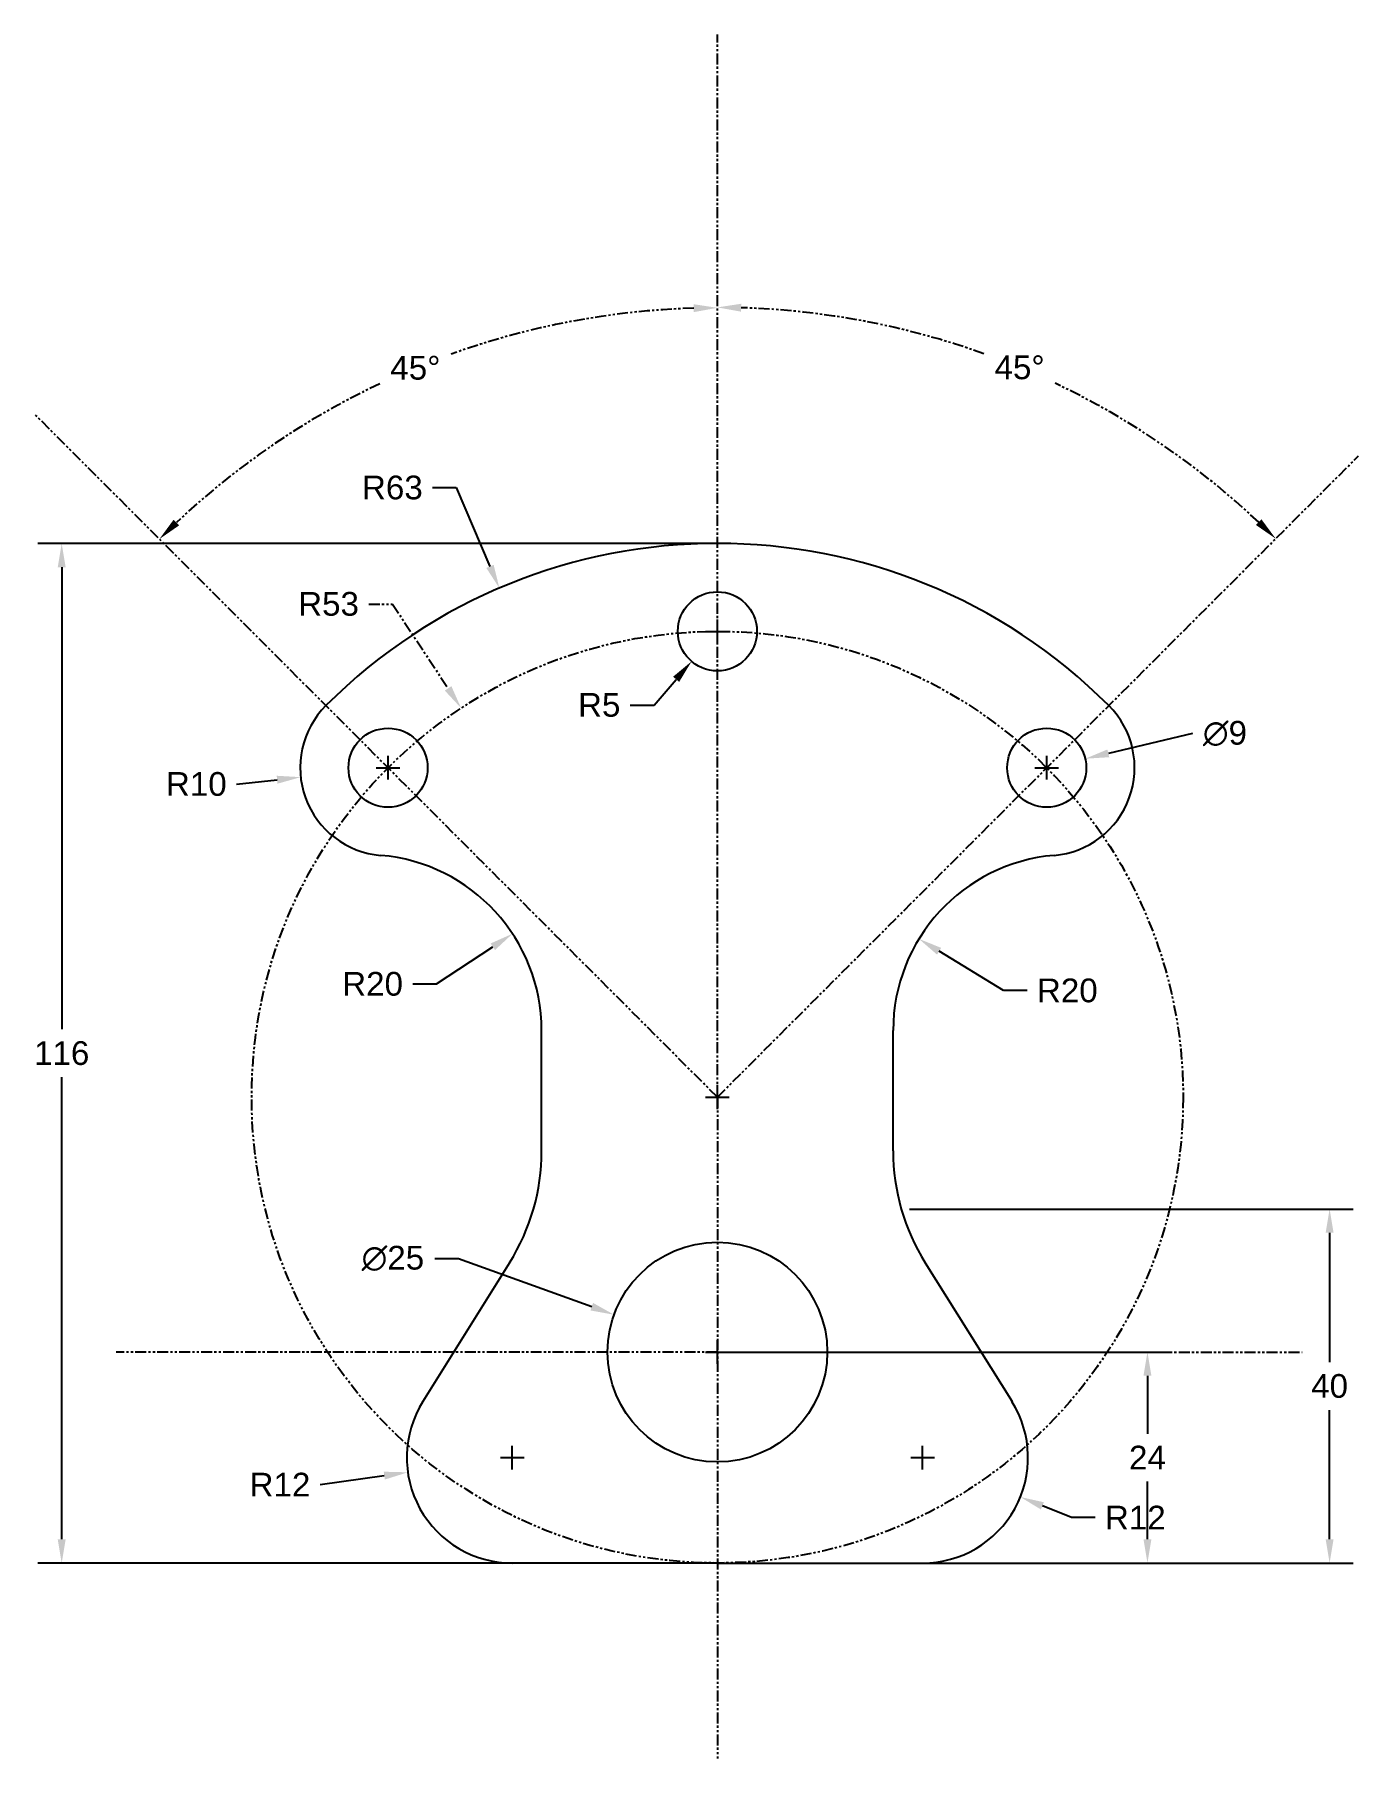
# Model space of a CAD drawing. Header units: inches. Extents: x -78 to 73, y -75 to 121.
import ezdxf

# ---------------------------------------------------------------- set-up
doc = ezdxf.new("R2010")
doc.units = ezdxf.units.IN
doc.header["$MEASUREMENT"] = 0
doc.linetypes.add('PHANTOM', pattern=[2.5, 1.25, -0.25, 0.25, -0.25, 0.25, -0.25])
doc.layers.add('Pagalbines', color=7, linetype='PHANTOM')
doc.styles.get("Standard").update_dxf_attribs({"font": 'arial.ttf'})
doc.dimstyles.get("Standard").update_dxf_attribs({"dimtxt": 0.18, "dimasz": 0.18, "dimexe": 0.18, "dimexo": 0.0625, "dimgap": 0.09, "dimtad": 0, "dimtih": 1, "dimtoh": 1, "dimdec": 4, "dimzin": 0, "dimdsep": 46, "dimtxsty": 'Standard', "dimcen": 0.09, "dimadec": 0, "dimazin": 0, "dimtfac": 1, "dimtdec": 4, "dimtofl": 0, "dimtmove": 0, "dimatfit": 3, "dimfxl": 1, "dimtolj": 1, "dimtzin": 0, "dimarcsym": 0})

# ---------------------------------------------------------------- blocks, each defined once
blk = doc.blocks.new('*D3')
at = {"color": 0, "lineweight": -2, "transparency": 16777216}
for p, q in [((-0.94, 63), (-77.32, 63)), ((-74.62, 60.3), (-74.62, 7.73)), ((-74.62, -50.3), (-74.62, 2.27)), ((-0.94, -53), (-77.32, -53))]:
    blk.add_line(p, q, dxfattribs=at)
at = {"color": 0, "transparency": 16777216}
for points in [[(-75.07, 60.3), (-74.17, 60.3), (-74.62, 63)], [(-75.07, -50.3), (-74.17, -50.3), (-74.62, -53)]]:
    blk.add_solid(points, dxfattribs=at)
at = {"layer": 'Defpoints', "color": 0, "transparency": 16777216}
for p in [(0, 63), (-74.62, -53), (0, -53)]:
    blk.add_point(p, dxfattribs=at)
at = {"color": 0, "transparency": 16777216, "insert": (-74.62, 5), "char_height": 2.7, "attachment_point": 5}
blk.add_mtext('\\A1;116', dxfattribs=at)
blk = doc.blocks.new('*D4')
at = {"color": 0, "lineweight": -2, "transparency": 16777216}
for p, q in [((0.94, -29), (51.64, -29)), ((48.94, -31.7), (48.94, -38.29)), ((48.94, -50.3), (48.94, -43.71)), ((0.94, -53), (51.64, -53))]:
    blk.add_line(p, q, dxfattribs=at)
at = {"color": 0, "transparency": 16777216}
for points in [[(48.49, -31.7), (49.39, -31.7), (48.94, -29)], [(48.49, -50.3), (49.39, -50.3), (48.94, -53)]]:
    blk.add_solid(points, dxfattribs=at)
at = {"layer": 'Defpoints', "color": 0, "transparency": 16777216}
for p in [(0, -29), (48.94, -29), (0, -53)]:
    blk.add_point(p, dxfattribs=at)
at = {"color": 0, "transparency": 16777216, "insert": (48.94, -41), "char_height": 2.7, "attachment_point": 5}
blk.add_mtext('\\A1;24', dxfattribs=at)
blk = doc.blocks.new('*D5')
at = {"color": 0, "lineweight": -2, "transparency": 16777216}
for p, q in [((21.87, -12.73), (72.37, -12.73)), ((69.67, -15.43), (69.67, -30.14)), ((69.67, -50.3), (69.67, -35.6)), ((0.94, -53), (72.37, -53))]:
    blk.add_line(p, q, dxfattribs=at)
at = {"color": 0, "transparency": 16777216}
for points in [[(69.22, -15.43), (70.12, -15.43), (69.67, -12.73)], [(69.22, -50.3), (70.12, -50.3), (69.67, -53)]]:
    blk.add_solid(points, dxfattribs=at)
at = {"layer": 'Defpoints', "color": 0, "transparency": 16777216}
for p in [(20.93, -12.73), (0, -53), (69.67, -53)]:
    blk.add_point(p, dxfattribs=at)
at = {"color": 0, "transparency": 16777216, "insert": (69.67, -32.87), "char_height": 2.7, "attachment_point": 5}
blk.add_mtext('\\A1;40', dxfattribs=at)
blk = doc.blocks.new('*D6')
at = {"layer": 'Defpoints', "color": 0, "transparency": 16777216}
for p in [(0, 120.91), (44.93, 77.82), (72.96, 72.96), (0, 0), (0, 0)]:
    blk.add_point(p, dxfattribs=at)
at = {"layer": 'Pagalbines', "color": 0, "lineweight": -2, "transparency": 16777216}
for start, end in [(70.2704, 88.2784), (46.7216, 64.6729)]:
    blk.add_arc((0, 0), 89.86, start, end, dxfattribs=at)
at = {"layer": 'Pagalbines', "color": 0, "transparency": 16777216}
for points in [[(2.69, 89.37), (2.71, 90.27), (0, 89.86)], [(61.92, 65.74), (61.29, 65.1), (63.54, 63.54)]]:
    blk.add_solid(points, dxfattribs=at)
at = {"layer": 'Pagalbines', "color": 0, "transparency": 16777216, "insert": (34.39, 83.02), "char_height": 2.7, "attachment_point": 5}
blk.add_mtext('\\A1;45°', dxfattribs=at)
blk = doc.blocks.new('*D7')
at = {"layer": 'Defpoints', "color": 0, "transparency": 16777216}
for p in [(0, 120.91), (-23.24, 86.75), (-77.72, 77.72), (0, 0), (0, 0)]:
    blk.add_point(p, dxfattribs=at)
at = {"layer": 'Pagalbines', "color": 0, "lineweight": -2, "transparency": 16777216}
for start, end in [(91.7227, 109.728), (115.3288, 133.2773)]:
    blk.add_arc((0, 0), 89.81, start, end, dxfattribs=at)
at = {"layer": 'Pagalbines', "color": 0, "transparency": 16777216}
for points in [[(-2.71, 90.22), (-2.69, 89.32), (0, 89.81)], [(-61.25, 65.06), (-61.88, 65.71), (-63.5, 63.5)]]:
    blk.add_solid(points, dxfattribs=at)
at = {"layer": 'Pagalbines', "color": 0, "transparency": 16777216, "insert": (-34.37, 82.97), "char_height": 2.7, "attachment_point": 5}
blk.add_mtext('\\A1;45°', dxfattribs=at)
blk = doc.blocks.new('*D8')
at = {"color": 0, "lineweight": -2, "transparency": 16777216}
for p, q in [((54.05, 41.37), (44.49, 39.12)), ((36.13, 37.48), (38.83, 37.48)), ((37.48, 36.13), (37.48, 38.83))]:
    blk.add_line(p, q, dxfattribs=at)
at = {"color": 0, "transparency": 16777216}
blk.add_solid([(44.38, 39.56), (44.59, 38.68), (41.86, 38.51)], dxfattribs=at)
at = {"layer": 'Defpoints', "color": 0, "transparency": 16777216}
for p in [(41.86, 38.51), (33.1, 36.45)]:
    blk.add_point(p, dxfattribs=at)
at = {"color": 0, "transparency": 16777216, "insert": (57.76, 41.37), "char_height": 2.7, "attachment_point": 5}
blk.add_mtext('\\A1;∅9', dxfattribs=at)
blk = doc.blocks.new('*D9')
at = {"color": 0, "lineweight": -2, "transparency": 16777216}
for p, q in [((-38.83, 37.48), (-36.13, 37.48)), ((-37.48, 36.13), (-37.48, 38.83)), ((-54.72, 35.62), (-50.1, 36.12))]:
    blk.add_line(p, q, dxfattribs=at)
at = {"color": 0, "transparency": 16777216}
blk.add_solid([(-50.15, 36.57), (-50.06, 35.67), (-47.42, 36.41)], dxfattribs=at)
at = {"layer": 'Defpoints', "color": 0, "transparency": 16777216}
for p in [(-37.48, 37.48), (-47.42, 36.41)]:
    blk.add_point(p, dxfattribs=at)
at = {"color": 0, "transparency": 16777216, "insert": (-59.3, 35.62), "char_height": 2.7, "attachment_point": 5}
blk.add_mtext('\\A1;R10', dxfattribs=at)
blk = doc.blocks.new('*D10')
at = {"color": 0, "lineweight": -2, "transparency": 16777216}
for p, q in [((-32.42, 69.35), (-29.72, 69.35)), ((-29.72, 69.35), (-25.88, 60.39)), ((-1.35, 0), (1.35, 0)), ((0, -1.35), (0, 1.35))]:
    blk.add_line(p, q, dxfattribs=at)
at = {"color": 0, "transparency": 16777216}
blk.add_solid([(-25.46, 60.57), (-26.29, 60.21), (-24.81, 57.91)], dxfattribs=at)
at = {"layer": 'Defpoints', "color": 0, "transparency": 16777216}
for p in [(-24.81, 57.91), (0, 0)]:
    blk.add_point(p, dxfattribs=at)
at = {"color": 0, "transparency": 16777216, "insert": (-36.99, 69.35), "char_height": 2.7, "attachment_point": 5}
blk.add_mtext('\\A1;R63', dxfattribs=at)
blk = doc.blocks.new('*D11')
at = {"layer": 'Defpoints', "color": 0, "transparency": 16777216}
for p in [(-29.16, 44.26), (0, 0)]:
    blk.add_point(p, dxfattribs=at)
at = {"layer": 'Pagalbines', "color": 0, "lineweight": -2, "transparency": 16777216}
for p, q in [((-39.67, 56.11), (-36.97, 56.11)), ((-36.97, 56.11), (-30.65, 46.51)), ((-1.35, 0), (1.35, 0)), ((0, -1.35), (0, 1.35))]:
    blk.add_line(p, q, dxfattribs=at)
at = {"layer": 'Pagalbines', "color": 0, "transparency": 16777216}
blk.add_solid([(-30.27, 46.76), (-31.02, 46.26), (-29.16, 44.26)], dxfattribs=at)
at = {"layer": 'Pagalbines', "color": 0, "transparency": 16777216, "insert": (-44.25, 56.11), "char_height": 2.7, "attachment_point": 5}
blk.add_mtext('\\A1;R53', dxfattribs=at)
blk = doc.blocks.new('*D12')
at = {"color": 0, "lineweight": -2, "transparency": 16777216}
for p, q in [((-32.17, -18.35), (-29.47, -18.35)), ((-29.47, -18.35), (-14.29, -23.83)), ((-1.35, -29), (1.35, -29)), ((0, -30.35), (0, -27.65))]:
    blk.add_line(p, q, dxfattribs=at)
at = {"color": 0, "transparency": 16777216}
blk.add_solid([(-14.14, -23.41), (-14.45, -24.26), (-11.76, -24.75)], dxfattribs=at)
at = {"layer": 'Defpoints', "color": 0, "transparency": 16777216}
for p in [(-11.76, -24.75), (11.76, -33.25)]:
    blk.add_point(p, dxfattribs=at)
at = {"color": 0, "transparency": 16777216, "insert": (-36.93, -18.35), "char_height": 2.7, "attachment_point": 5}
blk.add_mtext('\\A1;∅25', dxfattribs=at)
blk = doc.blocks.new('*D13')
at = {"color": 0, "lineweight": -2, "transparency": 16777216}
for p, q in [((-24.7, -41), (-22, -41)), ((-23.35, -42.35), (-23.35, -39.65)), ((-45.22, -44.08), (-37.91, -43.05))]:
    blk.add_line(p, q, dxfattribs=at)
at = {"color": 0, "transparency": 16777216}
blk.add_solid([(-37.97, -42.61), (-37.84, -43.5), (-35.23, -42.68)], dxfattribs=at)
at = {"layer": 'Defpoints', "color": 0, "transparency": 16777216}
for p in [(-23.35, -41), (-35.23, -42.68)]:
    blk.add_point(p, dxfattribs=at)
at = {"color": 0, "transparency": 16777216, "insert": (-49.78, -44.08), "char_height": 2.7, "attachment_point": 5}
blk.add_mtext('\\A1;R12', dxfattribs=at)
blk = doc.blocks.new('*D14')
at = {"color": 0, "lineweight": -2, "transparency": 16777216}
for p, q in [((22, -41), (24.7, -41)), ((23.35, -42.35), (23.35, -39.65)), ((40.3, -47.83), (36.98, -46.49)), ((43, -47.83), (40.3, -47.83))]:
    blk.add_line(p, q, dxfattribs=at)
at = {"color": 0, "transparency": 16777216}
blk.add_solid([(37.15, -46.08), (36.82, -46.91), (34.48, -45.49)], dxfattribs=at)
at = {"layer": 'Defpoints', "color": 0, "transparency": 16777216}
for p in [(23.35, -41), (34.48, -45.49)]:
    blk.add_point(p, dxfattribs=at)
at = {"color": 0, "transparency": 16777216, "insert": (47.56, -47.83), "char_height": 2.7, "attachment_point": 5}
blk.add_mtext('\\A1;R12', dxfattribs=at)
blk = doc.blocks.new('*D15')
at = {"color": 0, "lineweight": -2, "transparency": 16777216}
for p, q in [((-31.97, 12.88), (-25.56, 17.11)), ((-34.67, 12.88), (-31.97, 12.88))]:
    blk.add_line(p, q, dxfattribs=at)
at = {"color": 0, "transparency": 16777216}
blk.add_solid([(-25.81, 17.49), (-25.31, 16.74), (-23.31, 18.6)], dxfattribs=at)
at = {"layer": 'Defpoints', "color": 0, "transparency": 16777216}
for p in [(-23.31, 18.6), (-40, 7.58)]:
    blk.add_point(p, dxfattribs=at)
at = {"color": 0, "transparency": 16777216, "insert": (-39.24, 12.88), "char_height": 2.7, "attachment_point": 5}
blk.add_mtext('\\A1;R20', dxfattribs=at)
blk = doc.blocks.new('*D16')
at = {"color": 0, "lineweight": -2, "transparency": 16777216}
for p, q in [((32.55, 12.13), (25.24, 16.6)), ((35.25, 12.13), (32.55, 12.13))]:
    blk.add_line(p, q, dxfattribs=at)
at = {"color": 0, "transparency": 16777216}
blk.add_solid([(25.47, 16.99), (25, 16.22), (22.93, 18.01)], dxfattribs=at)
at = {"layer": 'Defpoints', "color": 0, "transparency": 16777216}
for p in [(22.93, 18.01), (40, 7.58)]:
    blk.add_point(p, dxfattribs=at)
at = {"color": 0, "transparency": 16777216, "insert": (39.82, 12.13), "char_height": 2.7, "attachment_point": 5}
blk.add_mtext('\\A1;R20', dxfattribs=at)
blk = doc.blocks.new('*D17')
at = {"color": 0, "lineweight": -2, "transparency": 16777216}
for p, q in [((-1.35, 53), (1.35, 53)), ((0, 51.65), (0, 54.35)), ((-7.21, 44.62), (-4.7, 47.54)), ((-9.91, 44.62), (-7.21, 44.62))]:
    blk.add_line(p, q, dxfattribs=at)
at = {"color": 0, "transparency": 16777216}
blk.add_solid([(-5.04, 47.84), (-4.35, 47.25), (-2.93, 49.59)], dxfattribs=at)
at = {"layer": 'Defpoints', "color": 0, "transparency": 16777216}
for p in [(0, 53), (-2.93, 49.59)]:
    blk.add_point(p, dxfattribs=at)
at = {"color": 0, "transparency": 16777216, "insert": (-13.45, 44.62), "char_height": 2.7, "attachment_point": 5}
blk.add_mtext('\\A1;R5', dxfattribs=at)

msp = doc.modelspace()

# ---------------------------------------------------------------- linework, layer by layer
for p, q in [((-20, -6.12), (-20, 7.58)), ((20, -6.12), (20, 7.58)), ((-23.65, -18.84), (-33.53, -34.64)), ((23.65, -18.84), (33.53, -34.64)), ((0, -53), (-23.35, -53)), ((0, -53), (23.35, -53))]:
    msp.add_line(p, q)
for centre, radius in [((0, 53), 4.5), ((-37.48, 37.48), 4.5), ((37.48, 37.48), 4.5), ((0, -29), 12.5)]:
    msp.add_circle(centre, radius)
for centre, radius, start, end in [((0, 0), 63, 45, 135), ((-37.48, 37.48), 10, 135, 265.1751), ((37.48, 37.48), 10, 274.8249, 45), ((-40, 7.58), 20, 0, 85.1751), ((40, 7.58), 20, 94.8249, 180), ((-44, -6.12), 24, 327.9946, 0), ((44, -6.12), 24, 180, 212.0054), ((-23.35, -41), 12, 147.9946, 270), ((23.35, -41), 12, 270, 32.0054)]:
    msp.add_arc(centre, radius, start, end)
at = {"layer": 'Pagalbines'}
for p, q in [((0, 0), (0, 120.91)), ((0, 0), (-77.72, 77.72)), ((0, 0), (72.96, 72.96)), ((0, 0), (0, -75.24)), ((0, -29), (-68.43, -29)), ((0, -29), (66.56, -29))]:
    msp.add_line(p, q, dxfattribs=at)
msp.add_circle((0, 0), 53, dxfattribs=at)

# ---------------------------------------------------------------- dimensions: what is measured, and where the dimension line sits
for center, mpoint, picture, middle in [((0, 0), (-24.81, 57.91), '*D10', (-36.99, 69.35)), ((0, 53), (-2.93, 49.59), '*D17', (-13.45, 44.62)), ((-37.48, 37.48), (-47.42, 36.41), '*D9', (-54.72, 35.62)), ((-40, 7.58), (-23.31, 18.6), '*D15', (-39.24, 12.88)), ((40, 7.58), (22.93, 18.01), '*D16', (39.82, 12.13)), ((-23.35, -41), (-35.23, -42.68), '*D13', (-45.22, -44.08)), ((23.35, -41), (34.48, -45.49), '*D14', (47.56, -47.83))]:
    dim = msp.add_radius_dim(center=center, mpoint=mpoint, dimstyle='Standard', override={"dimscale": 15, "dimdec": 0, "dimtdec": 0})
    dim.commit()
    dim.dimension.update_dxf_attribs({"geometry": picture, "text_midpoint": middle, "dimtype": 164})
for base, p1, p2, picture, middle in [((-74.62, -53), (0, 63), (0, -53), '*D3', (-74.62, 5)), ((69.67, -53), (20.93, -12.73), (0, -53), '*D5', (69.67, -32.87)), ((48.94, -29), (0, -53), (0, -29), '*D4', (48.94, -41))]:
    dim = msp.add_linear_dim(base=base, p1=p1, p2=p2, angle=90, dimstyle='Standard', override={"dimscale": 15, "dimdec": 0, "dimtdec": 0})
    dim.commit()
    dim.dimension.update_dxf_attribs({"geometry": picture, "text_midpoint": middle})
for p1, p2, picture, middle in [((33.1, 36.45), (41.86, 38.51), '*D8', (54.05, 41.37)), ((11.76, -33.25), (-11.76, -24.75), '*D12', (-36.93, -18.35))]:
    dim = msp.add_diameter_dim_2p(p1=p1, p2=p2, dimstyle='Standard', override={"dimscale": 15, "dimdec": 0, "dimtdec": 0})
    dim.commit()
    dim.dimension.update_dxf_attribs({"geometry": picture, "text_midpoint": middle, "dimtype": 163})
for base, line1, line2, picture, middle in [((-23.24, 86.75), ((0, 0), (0, 120.91)), ((0, 0), (-77.72, 77.72)), '*D7', (-34.37, 82.97)), ((44.93, 77.82), ((0, 0), (72.96, 72.96)), ((0, 0), (0, 120.91)), '*D6', (34.39, 83.02))]:
    dim = msp.add_angular_dim_2l(base=base, line1=line1, line2=line2, dimstyle='Standard', override={"dimscale": 15, "dimdec": 0, "dimtdec": 0}, dxfattribs=at)
    dim.commit()
    dim.dimension.update_dxf_attribs({"geometry": picture, "text_midpoint": middle})
dim = msp.add_radius_dim(center=(0, 0), mpoint=(-29.16, 44.26), dimstyle='Standard', override={"dimscale": 15, "dimdec": 0, "dimtdec": 0}, dxfattribs=at)
dim.commit()
dim.dimension.update_dxf_attribs({"geometry": '*D11', "text_midpoint": (-44.25, 56.11), "dimtype": 164})

doc.saveas('drawing.dxf')
